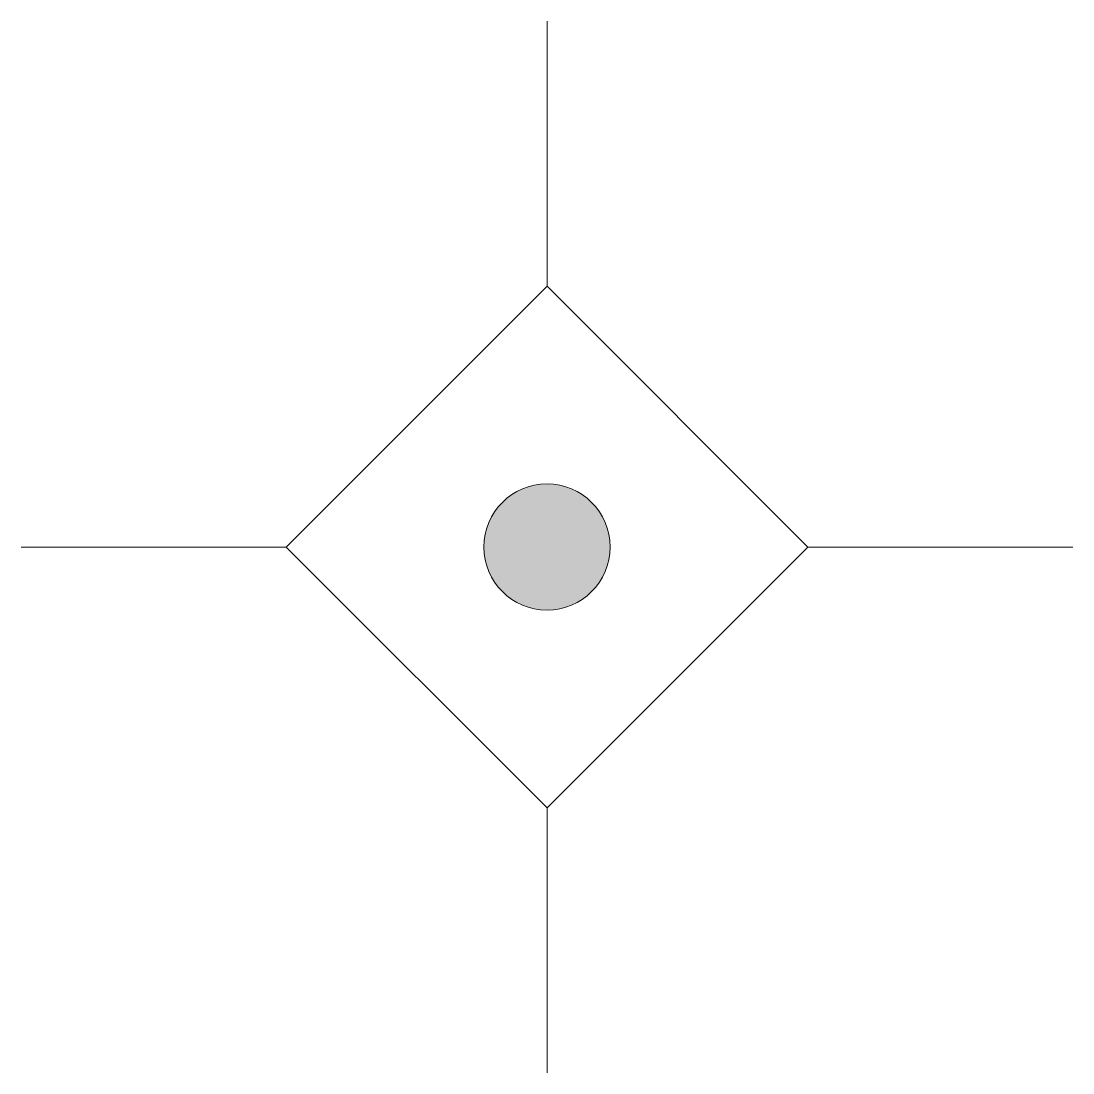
# Model space of a CAD drawing. Header units: metres. Extents: x 547305 to 549691, y 1834925 to 1839113.
# Drawn here: x 547305 to 547307.5, y 1839110.48 to 1839112.98 of the extents above.
import ezdxf

# ---------------------------------------------------------------- set-up
doc = ezdxf.new("R2010")
doc.units = ezdxf.units.M
doc.layers.add('11', color=7, linetype='Continuous', lineweight=13)

msp = doc.modelspace()

# ---------------------------------------------------------------- hatches: boundary and pattern name
at = {"layer": '11'}
msp.add_hatch(color=256, dxfattribs=at).paths.add_polyline_path([(547306.4, 1839111.73, 1), (547306.1, 1839111.73, 1)])

# ---------------------------------------------------------------- linework, layer by layer
for p, q in [((547306.25, 1839112.98), (547306.25, 1839112.35)), ((547305.63, 1839111.73), (547305, 1839111.73)), ((547307.5, 1839111.73), (547306.87, 1839111.73)), ((547306.25, 1839111.11), (547306.25, 1839110.48))]:
    msp.add_line(p, q, dxfattribs=at)
msp.add_lwpolyline([(547306.25, 1839112.35), (547305.63, 1839111.73), (547306.25, 1839111.11), (547306.87, 1839111.73)], close=True, dxfattribs=at)
msp.add_circle((547306.25, 1839111.73), 0.15, dxfattribs=at)

doc.saveas('drawing.dxf')
